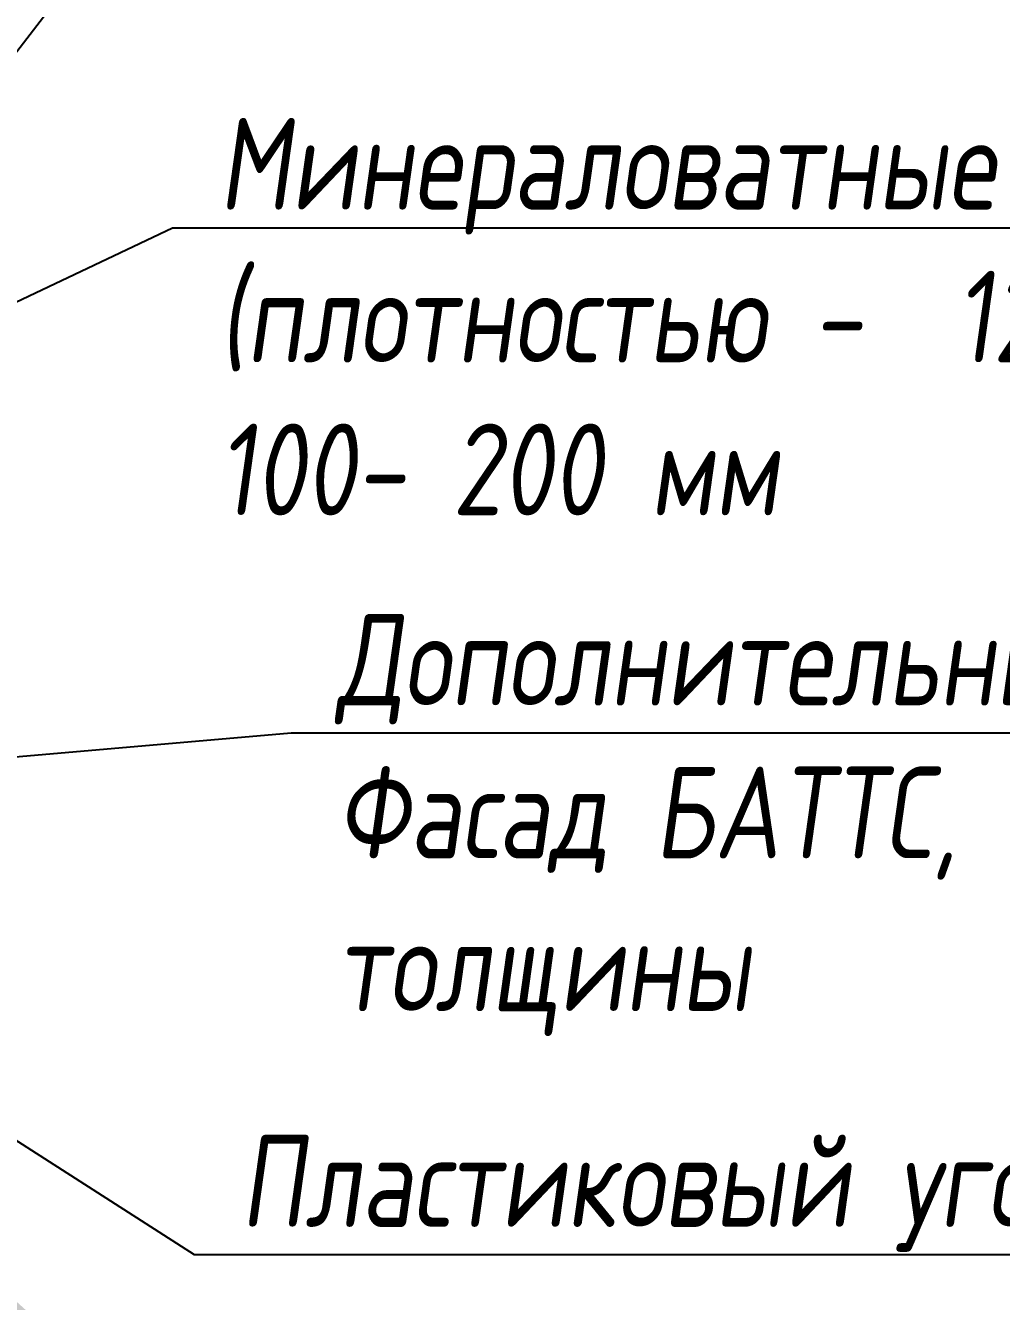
# Model space of a CAD drawing. Header units: millimetres. Extents: x 215300 to 349394, y -116838 to -1602.
# Drawn here: x 347338.2 to 347523, y -2170 to -1928.4 of the extents above; entities that cross this region are included whole.
import ezdxf
from ezdxf import colors
from ezdxf.entities.mleader import LeaderData, LeaderLine
from ezdxf.math import Vec2, Vec3

# ---------------------------------------------------------------- set-up
doc = ezdxf.new("R2010")
doc.units = ezdxf.units.MM
doc.layers.add('АР_Тонкие', color=250, linetype='Continuous', lineweight=5)
doc.styles.add('Архитект', font='isocpeur.ttf', dxfattribs={"width": 0.8, "oblique": 8})

msp = doc.modelspace()

# ---------------------------------------------------------------- leaders
at = {"layer": 'АР_Тонкие'}
ml = msp.add_multileader_mtext('Standard', dxfattribs=at)
ml.set_content('\\pxsm1,ql;Система фасадная теплоизоляционная композиционная с наружным штукатурным слоем «BAUMIT Mineral»', color=256, style='Архитект')
ml.set_leader_properties()
ml.build(insert=Vec2(0, 0))
ml.multileader.update_dxf_attribs({"text_left_attachment_type": 6, "text_right_attachment_type": 6, "dogleg_length": 100, "arrow_head_size": 17.36000517537304})
ctx = ml.context
ctx.base_point, ctx.char_height, ctx.arrow_head_size, ctx.landing_gap_size, ctx.plane_origin, ctx.plane_x_axis = Vec3(347873.1197683958, -1886.098829597424, -2.738213337484998e-08), 17.36000517537304, 17.36000517537304, 1.736000517537305, Vec3(345867.8300824178, -2885.271822347415, -2.738213337484998e-08), Vec3(-1, 0)
ctx.left_attachment, ctx.right_attachment = 6, 6
notes = []
notes.append((ctx, [(0, (1, 1, 0), (347372.7950303484, -1886.098829597424, -2.738213337484998e-08), (1, 0), 6.944002070149219, [(0, [(347322.2752970076, -1951.719889533865, -2.738213337484998e-08)], 0, [])])]))
ctx.mtext.insert, ctx.mtext.width, ctx.mtext.defined_height, ctx.mtext.flow_direction = Vec3(347381.4750329359, -1863.53082286944, -2.738213337484998e-08), 502.1500243805481, 40.68609729271284, 5
ml = msp.add_multileader_mtext('Standard', dxfattribs=at)
ml.set_content('Минераловатные плиты Rockwool Фасад БАТТС, (плотностью -  128 кг/м3), переменной толщины - 100- 200 мм', color=256, style='Архитект')
ml.set_leader_properties()
ml.build(insert=Vec2(0, 0))
ml.multileader.update_dxf_attribs({"text_left_attachment_type": 6, "text_right_attachment_type": 6, "dogleg_length": 100, "arrow_head_size": 17.36000517537304})
ctx = ml.context
ctx.base_point, ctx.char_height, ctx.arrow_head_size, ctx.landing_gap_size, ctx.plane_origin, ctx.plane_x_axis = Vec3(347840.5372713771, -1966.731987783985, -2.738213337484998e-08), 17.36000517537304, 17.36000517537304, 1.736000517537305, Vec3(345867.8300824178, -2943.982458139366, -2.738213337484998e-08), Vec3(-1, 0)
ctx.left_attachment, ctx.right_attachment = 6, 6
notes.append((ctx, [(0, (1, 1, 0), (347366.0179132349, -1966.731987783985, -2.738213337484998e-08), (1, 0), 6.944002070149219, [(0, [(347269.7060929538, -2012.26304175111, -2.738213337484998e-08)], 0, [])])]))
ctx.mtext.insert, ctx.mtext.width, ctx.mtext.defined_height, ctx.mtext.flow_direction = Vec3(347374.6979158226, -1945.899981573538, -2.738213337484998e-08), 489.6791578966968, 44.49921411675292, 5
ml = msp.add_multileader_mtext('Standard', dxfattribs=at)
ml.set_content('Дополнительный слой - минераловатные плиты Фасад БАТТС, (плотностью -  128 кг/м3), переменной толщины', color=256, style='Архитект')
ml.set_leader_properties()
ml.build(insert=Vec2(0, 0))
ml.multileader.update_dxf_attribs({"text_left_attachment_type": 6, "text_right_attachment_type": 6, "dogleg_length": 100, "arrow_head_size": 17.36000517537304})
ctx = ml.context
ctx.base_point, ctx.char_height, ctx.arrow_head_size, ctx.landing_gap_size, ctx.plane_origin, ctx.plane_x_axis = Vec3(347822.3834823358, -2062.366107168656, -2.738213337484998e-08), 17.36000517537304, 17.36000517537304, 1.736000517537305, Vec3(345867.8300824178, -3068.805188854653, -2.738213337484998e-08), Vec3(-1, 0)
ctx.left_attachment, ctx.right_attachment = 6, 6
notes.append((ctx, [(0, (1, 1, 0), (347388.4490279676, -2062.366107168656, -2.738213337484998e-08), (1, 0), 6.944002070149219, [(0, [(347119.529648694, -2085.590917584316, -2.738213337484998e-08)], 0, [])])]))
ctx.mtext.insert, ctx.mtext.width, ctx.mtext.defined_height, ctx.mtext.flow_direction = Vec3(347397.1290305553, -2039.798100440672, -2.738213337484998e-08), 482.069876297387, 81.20230492759478, 5
ml = msp.add_multileader_mtext('Standard', dxfattribs=at)
ml.set_content('\\pxsm1,ql;Гидроизоляционная лента', color=256, style='Архитект')
ml.set_leader_properties()
ml.build(insert=Vec2(0, 0))
ml.multileader.update_dxf_attribs({"text_left_attachment_type": 6, "text_right_attachment_type": 6, "dogleg_length": 100, "arrow_head_size": 17.36000517537304})
ctx = ml.context
ctx.base_point, ctx.char_height, ctx.arrow_head_size, ctx.landing_gap_size, ctx.plane_origin, ctx.plane_x_axis = Vec3(347567.6457804053, -2391.00655971339, -2.738213337484998e-08), 17.36000517537304, 17.36000517537304, 1.736000517537305, Vec3(345643.6782034588, -3196.774670459032, -2.738213337484998e-08), Vec3(-1, 0)
ctx.left_attachment, ctx.right_attachment = 6, 6
notes.append((ctx, [(0, (1, 1, 0), (347329.1099204024, -2391.00655971339, -2.738213337484998e-08), (1, 0), 6.944002070149219, [(0, [(347108.7534457456, -2109.878429732298, -2.738213337484998e-08)], 0, [])])]))
ctx.mtext.insert, ctx.mtext.width, ctx.mtext.defined_height, ctx.mtext.flow_direction = Vec3(347337.7899229901, -2368.438552985406, -2.738213337484998e-08), 289.3867059338053, 45.89938054769625, 5
ml = msp.add_multileader_mtext('Standard', dxfattribs=at)
ml.set_content('\\pxsm1,ql;Пластиковый уголок с сеткой', color=256, style='Архитект')
ml.set_leader_properties()
ml.build(insert=Vec2(0, 0))
ml.multileader.update_dxf_attribs({"text_left_attachment_type": 6, "text_right_attachment_type": 6, "dogleg_length": 100, "arrow_head_size": 17.36000517537304})
ctx = ml.context
ctx.base_point, ctx.char_height, ctx.arrow_head_size, ctx.landing_gap_size, ctx.plane_origin, ctx.plane_x_axis = Vec3(347644.0396532707, -2161.105489433644, -2.738221057488902e-08), 17.36000517537304, 17.36000517537304, 1.736000517537305, Vec3(345867.8817688691, -3080.872807552393, -2.738221057488902e-08), Vec3(-1, 0)
ctx.left_attachment, ctx.right_attachment = 6, 6
notes.append((ctx, [(0, (1, 1, 0), (347370.0893827101, -2161.105489433644, -2.738221057488902e-08), (1, 0), 6.944002070149219, [(0, [(347310.1885823391, -2122.760158645199, -2.738221057488902e-08)], 0, [])])]))
ctx.mtext.insert, ctx.mtext.width, ctx.mtext.defined_height, ctx.mtext.flow_direction = Vec3(347378.7693852977, -2138.53748270566, -2.738221057488902e-08), 386.6364680521317, 62.42843985228819, 5
ml = msp.add_multileader_mtext('Standard', dxfattribs=at)
ml.set_content('\\pxsm1,ql;Срез кельмой', color=256, style='Архитект')
ml.set_leader_properties()
ml.build(insert=Vec2(0, 0))
ml.multileader.update_dxf_attribs({"text_left_attachment_type": 6, "text_right_attachment_type": 6, "dogleg_length": 100, "arrow_head_size": 17.36000517537304})
ctx = ml.context
ctx.base_point, ctx.char_height, ctx.arrow_head_size, ctx.landing_gap_size, ctx.plane_origin, ctx.plane_x_axis = Vec3(347251.8527346461, -2205.184308766004, -2.738213337484998e-08), 17.36000517537304, 17.36000517537304, 1.736000517537305, Vec3(345642.2609535072, -3225.285949276096, -2.738213337484998e-08), Vec3(-1, 0)
ctx.left_attachment, ctx.right_attachment = 6, 6
notes.append((ctx, [(0, (1, 1, 0), (347125.8097081797, -2205.184308766004, -2.738213337484998e-08), (1, 0), 6.944002070149219, [(0, [(347112.6702195645, -2159.801050083202, -2.738213337484998e-08)], 0, [])])]))
ctx.mtext.insert, ctx.mtext.width, ctx.mtext.defined_height, ctx.mtext.flow_direction = Vec3(347134.4897107673, -2182.616302038018, -2.738213337484998e-08), 341.2987350546281, 45.89938054769625, 5
ml = msp.add_multileader_mtext('Standard', dxfattribs=at)
ml.set_content('\\pxsm1,ql;Наружные откосы в местах примыкания декоративных вставок (выполнить по RAL 9010, RAL 000 80 00, RAL 100 60 30 \\Pв соответствующий цвет) \\P ', color=256, style='Архитект')
ml.set_leader_properties()
ml.build(insert=Vec2(0, 0))
ml.multileader.update_dxf_attribs({"text_left_attachment_type": 6, "text_right_attachment_type": 6, "dogleg_length": 100, "arrow_head_size": 17.36000517537304})
ctx = ml.context
ctx.base_point, ctx.char_height, ctx.arrow_head_size, ctx.landing_gap_size, ctx.plane_origin, ctx.plane_x_axis = Vec3(347799.2319685564, -2246.627943095153, -2.738213337484998e-08), 17.36000517537304, 17.36000517537304, 1.736000517537305, Vec3(345869.9138650742, -3192.336421174016, -2.738213337484998e-08), Vec3(-1, 0)
ctx.left_attachment, ctx.right_attachment = 6, 6
notes.append((ctx, [(0, (1, 1, 0), (347355.9231019462, -2246.627943095153, -2.738213337484998e-08), (1, 0), 6.944002070149219, [(0, [(347249.7760636574, -2158.660153195646, -2.738213337484998e-08)], 0, [])])]))
ctx.mtext.insert, ctx.mtext.width, ctx.mtext.defined_height, ctx.mtext.flow_direction = Vec3(347364.6031045339, -2229.26793791978, -2.738213337484998e-08), 474.897950902415, 34.86441550504925, 5
ml = msp.add_multileader_mtext('Standard', dxfattribs=at)
ml.set_content('\\pxsm1,ql;Уголок с капельником и сеткой', color=256, style='Архитект')
ml.set_leader_properties()
ml.build(insert=Vec2(0, 0))
ml.multileader.update_dxf_attribs({"text_left_attachment_type": 6, "text_right_attachment_type": 6, "dogleg_length": 100, "arrow_head_size": 17.36000517537304})
ctx = ml.context
ctx.base_point, ctx.char_height, ctx.arrow_head_size, ctx.landing_gap_size, ctx.plane_origin, ctx.plane_x_axis = Vec3(347659.1646551279, -2212.232743135468, -2.738221057488902e-08), 17.36000517537304, 17.36000517537304, 1.736000517537305, Vec3(345867.8817688691, -3136.452419769701, -2.738221057488902e-08), Vec3(-1, 0)
ctx.left_attachment, ctx.right_attachment = 6, 6
notes.append((ctx, [(0, (1, 1, 0), (347368.5487795988, -2212.232743135468, -2.738221057488902e-08), (1, 0), 6.944002070149219, [(0, [(347330.8083788035, -2164.958470109772, -2.738221057488902e-08)], 0, [])])]))
ctx.mtext.insert, ctx.mtext.width, ctx.mtext.defined_height, ctx.mtext.flow_direction = Vec3(347377.2287821864, -2191.40073692502, -2.738221057488902e-08), 412.3260908654859, 45.89938054769625, 5
for ctx, leaders in notes:
    for number, flags, end, landing, length, lines in leaders:
        leader = LeaderData()
        leader.index, (leader.has_last_leader_line, leader.has_dogleg_vector, leader.attachment_direction) = number, flags
        leader.last_leader_point, leader.dogleg_vector, leader.dogleg_length = Vec3(end), Vec3(landing), length
        for number, points, colour, breaks in lines:
            line = LeaderLine()
            line.index, line.vertices, line.color, line.breaks = number, Vec3.list(points), colors.encode_raw_color(colour), breaks
            leader.lines.append(line)
        ctx.leaders.append(leader)

doc.saveas('drawing.dxf')
